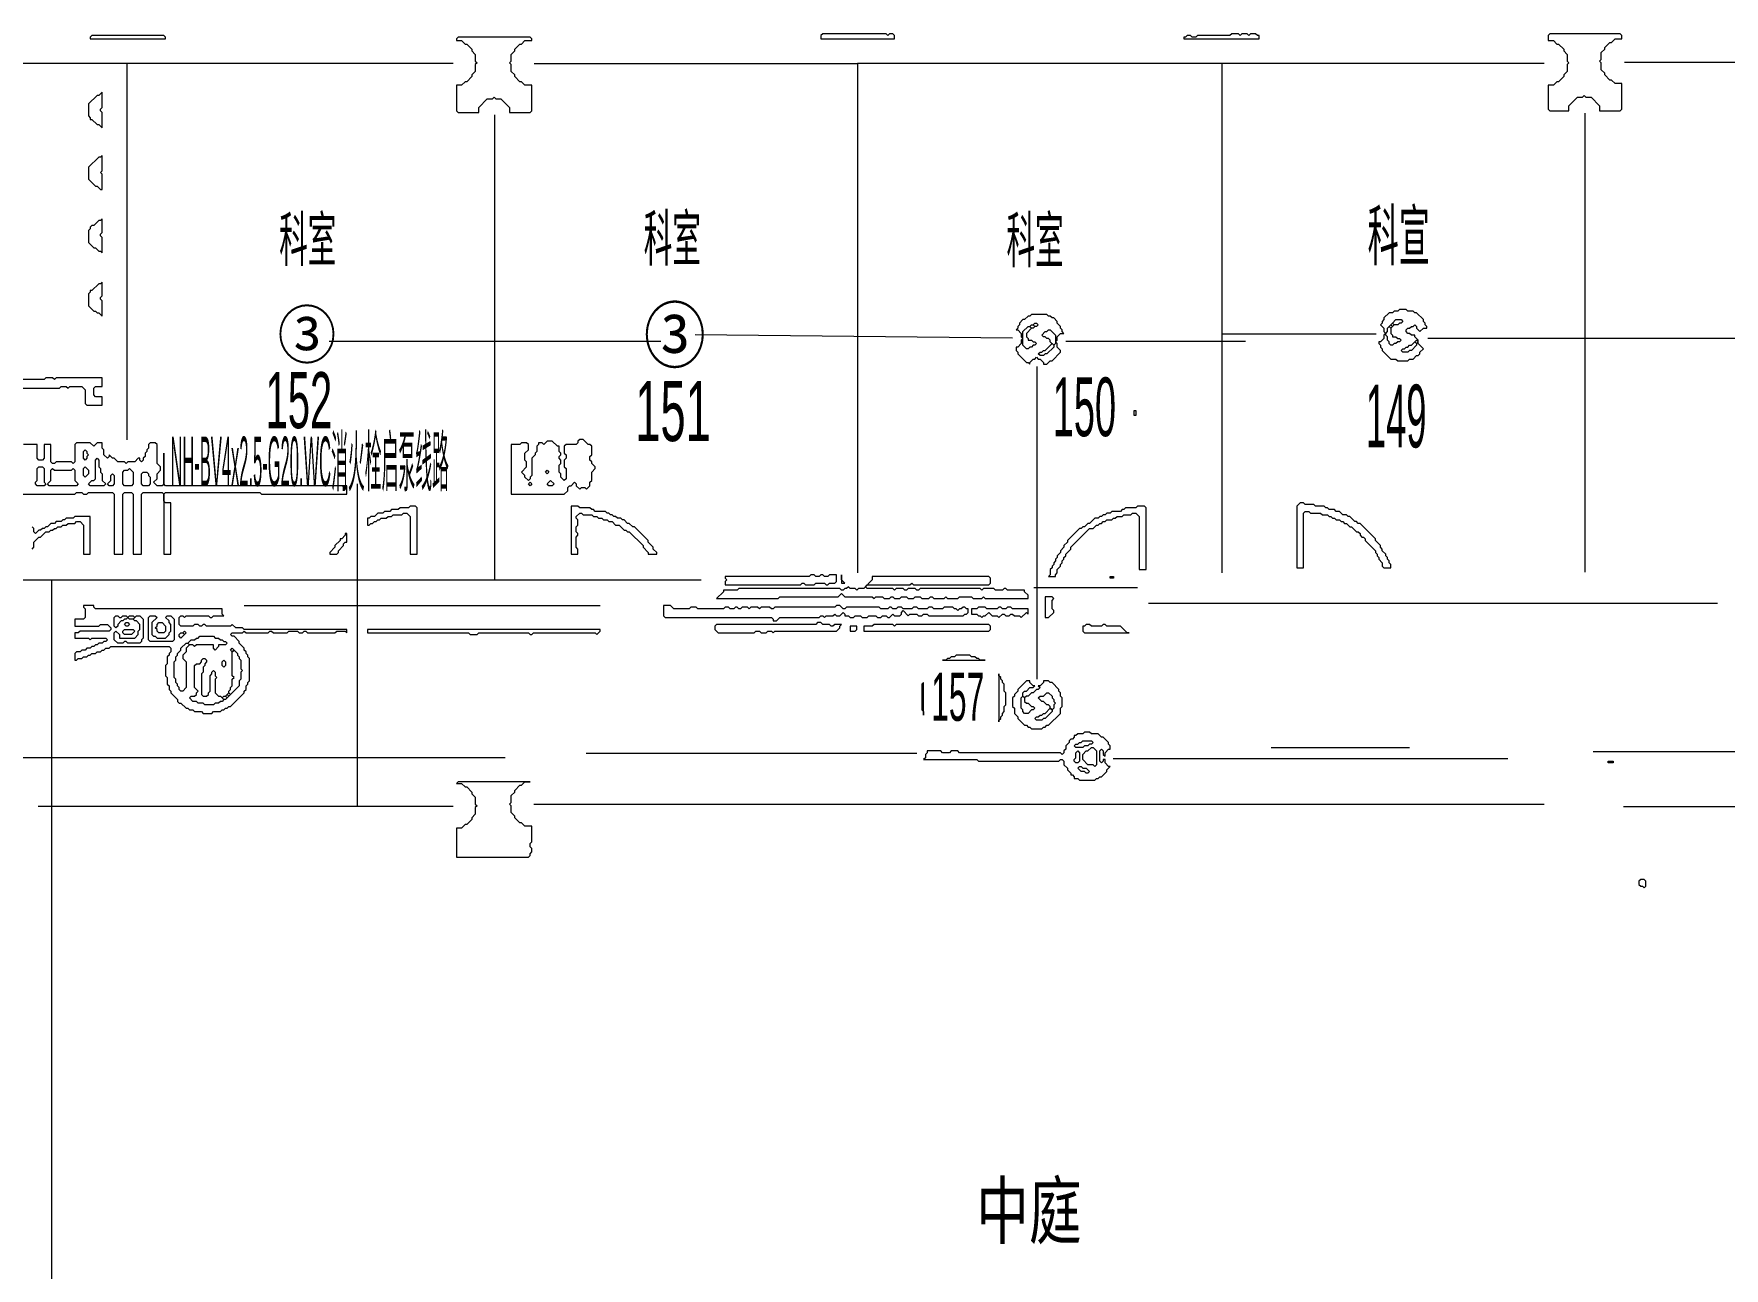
# Model space of a CAD drawing. Header units: millimetres. Extents: x 4 to 412, y 4 to 291.
# Drawn here: x 164.9 to 251.4, y 161.8 to 225 of the extents above; entities that cross this region are included whole.
import ezdxf

# ---------------------------------------------------------------- set-up
doc = ezdxf.new("R2010")
doc.units = ezdxf.units.MM
for name, color, linetype, lineweight in [('OCR_TEXT', 6, 'CONTINUOUS', 0), ('TRACE_CURVE', 6, 'CONTINUOUS', 0), ('TRACE_STRAIGHT', 5, 'CONTINUOUS', 0), ('TRACE_TEXT_SYMBOL', 6, 'CONTINUOUS', 0)]:
    doc.layers.add(name, color=color, linetype=linetype, lineweight=lineweight)
doc.styles.add('wqy-unicode', font='wqy-unicode')

msp = doc.modelspace()

# ---------------------------------------------------------------- linework, layer by layer
at = {"layer": 'TRACE_CURVE', "color": 6}
for points in [[(164.202, 206.851), (166.216, 206.851), (166.304, 206.938), (166.566, 206.938), (166.654, 206.851), (166.742, 206.938), (167.355, 206.938), (167.53, 206.763), (167.53, 206.062), (167.617, 205.975), (168.405, 205.975), (168.405, 206.413), (168.055, 206.413), (167.968, 206.5), (167.968, 206.851), (168.055, 206.938), (168.405, 206.938), (168.405, 207.376), (166.041, 207.376), (165.953, 207.288), (165.866, 207.376), (165.515, 207.376), (165.428, 207.288), (157.984, 207.288)], [(163.414, 201.421), (167.004, 201.421), (167.092, 201.509), (167.355, 201.509), (167.442, 201.421), (167.617, 201.421), (167.705, 201.509), (168.931, 201.509), (169.018, 201.421), (169.018, 198.356), (169.456, 198.356), (169.456, 201.421), (169.544, 201.509), (169.894, 201.509), (169.982, 201.421), (169.982, 198.356), (170.42, 198.356), (170.42, 201.421), (170.507, 201.509), (171.471, 201.509), (171.558, 201.421), (171.558, 198.356), (171.908, 198.356), (171.908, 200.983), (171.646, 200.983), (171.558, 201.071), (171.558, 201.421), (171.646, 201.509), (176.462, 201.509), (176.55, 201.421), (180.929, 201.421), (180.929, 201.859), (171.646, 201.859), (171.558, 201.946), (171.558, 203.523), (171.558, 201.946), (171.471, 201.859), (171.208, 201.859), (171.033, 202.034), (171.208, 202.209), (171.208, 202.472), (171.383, 202.647), (171.383, 202.822), (171.208, 202.997), (171.208, 203.961), (171.12, 204.048), (170.857, 204.048), (170.77, 203.961), (170.77, 203.785), (170.682, 203.698), (170.682, 203.61), (170.595, 203.523), (170.595, 203.348), (170.507, 203.26), (170.507, 203.172), (170.42, 203.085), (170.332, 203.172), (170.332, 203.26), (170.244, 203.26), (170.069, 203.085), (169.719, 203.085), (169.631, 202.997)], [(169.631, 202.997), (169.544, 203.085), (169.194, 203.085), (169.018, 203.26), (168.931, 203.26), (168.756, 203.435), (168.756, 203.348), (168.668, 203.26), (168.493, 203.435), (168.493, 203.698), (168.405, 203.785), (168.405, 204.048), (168.143, 204.048), (167.968, 203.873), (167.792, 204.048), (167.092, 204.048), (167.004, 203.961), (167.004, 203.085), (166.917, 202.997), (166.829, 203.085), (166.041, 203.085), (165.953, 202.997), (165.866, 202.997), (165.778, 203.085), (165.778, 203.961), (165.428, 203.961), (165.428, 203.26), (165.34, 203.172), (165.165, 203.172), (165.078, 203.26), (165.078, 203.961), (164.377, 203.961)], [(164.815, 198.619), (164.902, 198.706), (164.902, 198.969), (165.165, 199.232), (165.253, 199.232), (165.515, 199.494), (165.691, 199.494), (165.778, 199.582), (165.866, 199.582), (165.953, 199.669), (166.041, 199.669), (166.128, 199.757), (166.304, 199.757), (166.391, 199.845), (166.566, 199.845), (166.654, 199.932), (167.004, 199.932), (167.092, 200.02), (167.267, 200.02), (167.442, 199.845), (167.442, 198.356), (167.792, 198.356), (167.792, 200.282), (167.004, 200.282), (166.917, 200.195), (166.566, 200.195), (166.479, 200.107), (166.391, 200.107), (166.304, 200.02), (166.041, 200.02), (165.953, 199.932), (165.778, 199.932), (165.603, 199.757), (165.515, 199.757), (165.428, 199.669), (165.34, 199.669), (165.253, 199.582), (165.165, 199.582), (164.99, 199.407), (164.902, 199.494), (164.902, 199.669), (164.815, 199.757)]]:
    msp.add_lwpolyline(points, dxfattribs=at)
for points in [[(167.442, 203.61), (167.53, 203.698), (167.617, 203.61), (167.617, 203.523), (167.705, 203.435), (167.617, 203.348), (167.617, 203.26), (167.53, 203.172), (167.442, 203.26)], [(165.078, 202.735), (165.165, 202.822), (165.34, 202.822), (165.428, 202.735), (165.428, 202.034), (165.515, 201.946), (165.428, 201.859), (165.078, 201.859), (164.99, 201.946), (164.99, 202.034), (165.078, 202.122)], [(165.778, 202.647), (165.866, 202.735), (165.953, 202.647), (166.829, 202.647), (166.917, 202.735), (167.004, 202.647), (167.004, 202.122), (167.179, 201.946), (167.092, 201.859), (165.691, 201.859), (165.603, 201.946), (165.778, 202.122)], [(167.442, 202.735), (167.53, 202.822), (167.705, 202.647), (167.705, 202.472), (167.53, 202.297), (167.442, 202.384)], [(168.055, 203.172), (168.143, 203.26), (168.23, 203.172), (168.23, 202.822), (168.318, 202.735), (168.318, 202.559), (168.405, 202.472), (168.405, 202.122), (168.581, 201.946), (168.493, 201.859), (167.792, 201.859), (167.705, 201.946), (167.88, 202.122), (167.968, 202.122), (168.055, 202.209)], [(168.843, 202.384), (168.931, 202.472), (169.018, 202.384), (169.018, 201.946), (168.931, 201.859), (168.756, 201.859), (168.668, 201.946), (168.843, 202.122)], [(169.719, 202.647), (169.807, 202.735), (169.982, 202.559), (169.982, 201.946), (169.894, 201.859), (169.544, 201.859), (169.456, 201.946), (169.456, 202.559), (169.544, 202.647)], [(170.42, 202.472), (170.507, 202.559), (170.682, 202.559), (170.77, 202.472), (170.77, 202.384), (170.857, 202.297), (170.857, 201.946), (170.77, 201.859), (170.507, 201.859), (170.42, 201.946)]]:
    msp.add_lwpolyline(points, close=True, dxfattribs=at)
at = {"layer": 'TRACE_STRAIGHT', "color": 5}
for p, q in [((158.072, 223.478), (186.369, 223.478)), ((169.67, 223.478), (169.67, 204.209)), ((190.517, 223.466), (207.049, 223.466)), ((207.049, 223.483), (242.196, 223.483)), ((207.049, 223.466), (207.049, 197.398)), ((225.702, 223.483), (225.702, 197.396)), ((246.3, 223.534), (263.428, 223.534)), ((188.48, 220.841), (188.48, 197.044)), ((244.279, 220.912), (244.279, 197.442)), ((198.742, 209.587), (214.994, 209.418)), ((225.702, 209.628), (233.602, 209.628)), ((236.247, 209.415), (252.214, 209.415)), ((180.02, 209.246), (196.988, 209.246)), ((217.725, 209.254), (226.906, 209.254)), ((216.227, 207.951), (216.227, 191.963)), ((181.454, 201.946), (181.454, 185.461)), ((164.201, 197.044), (199.056, 197.044)), ((165.806, 197.044), (165.806, 143.096)), ((216.073, 196.648), (221.388, 196.648)), ((175.674, 195.729), (193.89, 195.729)), ((221.946, 195.84), (251.064, 195.84)), ((155.444, 187.947), (189.022, 187.947)), ((193.178, 188.166), (210.091, 188.166)), ((220.147, 187.906), (240.337, 187.906)), ((228.219, 188.46), (235.312, 188.46)), ((244.707, 188.254), (271.647, 188.254)), ((165.117, 185.461), (186.358, 185.461)), ((190.499, 185.559), (242.196, 185.559)), ((246.249, 185.448), (267.158, 185.448))]:
    msp.add_line(p, q, dxfattribs=at)
at = {"layer": 'TRACE_TEXT_SYMBOL', "color": 6}
for points in [[(205.274, 224.978), (205.187, 224.891), (205.187, 224.716), (208.952, 224.716), (208.952, 224.891), (208.865, 224.978), (208.69, 224.978), (208.602, 224.891), (208.514, 224.978)], [(226.204, 224.978), (226.117, 224.891), (224.453, 224.891), (224.365, 224.803), (224.19, 224.803), (224.103, 224.891), (223.928, 224.891), (223.84, 224.803), (223.752, 224.803), (223.752, 224.716), (227.606, 224.716), (227.606, 224.891), (227.518, 224.891), (227.431, 224.978), (227.168, 224.978), (227.08, 224.891), (226.993, 224.978), (226.73, 224.978), (226.642, 224.891), (226.555, 224.978)], [(242.493, 224.978), (242.406, 224.891), (242.406, 224.628), (242.668, 224.628), (242.844, 224.453), (242.931, 224.453), (243.194, 224.19), (243.194, 224.103), (243.369, 223.928), (243.369, 223.577), (243.457, 223.49), (243.369, 223.402), (243.369, 223.052), (243.194, 222.877), (243.194, 222.789), (242.931, 222.526), (242.844, 222.526), (242.668, 222.351), (242.406, 222.351), (242.406, 221.125), (242.493, 221.038), (243.457, 221.038), (243.457, 221.3), (243.894, 221.738), (244.157, 221.738), (244.245, 221.826), (244.332, 221.738), (244.595, 221.738), (245.033, 221.3), (245.033, 221.038), (246.084, 221.038), (246.171, 221.125), (246.171, 222.439), (245.821, 222.439), (245.646, 222.614), (245.558, 222.614), (245.296, 222.877), (245.296, 222.964), (245.121, 223.139), (245.121, 223.49), (245.033, 223.577), (245.121, 223.665), (245.121, 224.015), (245.296, 224.19), (245.296, 224.278), (245.558, 224.541), (245.646, 224.541), (245.821, 224.716), (246.171, 224.716), (246.171, 224.891), (246.084, 224.978)], [(167.88, 224.891), (167.792, 224.803), (167.792, 224.716), (171.646, 224.716), (171.646, 224.803), (171.558, 224.891)], [(186.621, 224.803), (186.533, 224.716), (186.533, 224.628), (186.796, 224.628), (186.971, 224.453), (187.059, 224.453), (187.321, 224.19), (187.321, 224.103), (187.497, 223.928), (187.497, 223.577), (187.584, 223.49), (187.497, 223.402), (187.497, 223.052), (187.321, 222.877), (187.321, 222.789), (187.059, 222.526), (186.971, 222.526), (186.796, 222.351), (186.533, 222.351), (186.533, 221.038), (186.621, 220.95), (187.672, 220.95), (187.672, 221.213), (188.11, 221.651), (188.372, 221.651), (188.46, 221.738), (188.548, 221.651), (188.81, 221.651), (189.248, 221.213), (189.248, 220.95), (190.299, 220.95), (190.387, 221.038), (190.387, 222.351), (190.036, 222.351), (189.861, 222.526), (189.774, 222.526), (189.511, 222.789), (189.511, 222.877), (189.336, 223.052), (189.336, 223.402), (189.248, 223.49), (189.336, 223.577), (189.336, 223.928), (189.511, 224.103), (189.511, 224.19), (189.774, 224.453), (189.861, 224.453), (190.036, 224.628), (190.387, 224.628), (190.387, 224.716), (190.299, 224.803)], [(168.405, 222.001), (168.23, 221.826), (168.143, 221.826), (167.705, 221.388), (167.705, 220.775), (167.792, 220.687), (167.792, 220.6), (167.88, 220.6), (168.143, 220.337), (168.23, 220.337), (168.405, 220.162), (168.405, 220.95), (168.318, 221.038), (168.318, 221.125), (168.405, 221.213)], [(168.405, 218.761), (168.318, 218.673), (168.23, 218.673), (167.705, 218.148), (167.705, 217.535), (168.055, 217.184), (168.143, 217.184), (168.318, 217.009), (168.405, 217.009), (168.405, 217.797), (168.318, 217.885), (168.405, 217.972)], [(168.405, 215.52), (168.318, 215.433), (168.23, 215.433), (167.968, 215.17), (167.88, 215.17), (167.792, 215.083), (167.792, 214.995), (167.705, 214.907), (167.705, 214.294), (167.968, 214.032), (168.055, 214.032), (168.23, 213.856), (168.318, 213.856), (168.405, 213.769), (168.405, 214.557), (168.318, 214.645), (168.318, 214.732), (168.405, 214.82)], [(168.405, 212.28), (168.318, 212.193), (168.23, 212.193), (167.88, 211.842), (167.792, 211.842), (167.792, 211.755), (167.705, 211.667), (167.705, 211.054), (167.968, 210.791), (168.055, 210.791), (168.143, 210.704), (168.23, 210.704), (168.405, 210.529), (168.405, 211.317), (168.318, 211.404), (168.318, 211.492), (168.405, 211.58)], [(215.958, 210.616), (215.871, 210.529), (215.783, 210.529), (215.608, 210.354), (215.52, 210.354), (215.345, 210.178), (215.345, 210.091), (215.258, 210.003), (215.258, 209.916), (215.17, 209.828), (215.258, 209.828), (215.433, 209.653), (215.433, 209.478), (215.52, 209.39), (215.433, 209.303), (215.433, 209.127), (215.258, 208.952), (215.17, 208.952), (215.17, 208.777), (215.258, 208.69), (215.258, 208.602), (215.696, 208.164), (215.783, 208.164), (215.871, 208.077), (215.871, 208.164), (216.046, 208.339), (216.133, 208.339), (216.221, 208.427), (216.309, 208.339), (216.396, 208.339), (216.571, 208.164), (216.571, 208.077), (216.746, 208.077), (216.922, 208.252), (217.009, 208.252), (217.447, 208.69), (217.447, 208.777), (217.272, 208.952), (217.272, 209.127), (217.184, 209.215), (217.272, 209.303), (217.272, 209.478), (217.447, 209.653), (217.622, 209.653), (217.535, 209.74), (217.535, 209.828), (217.447, 209.916), (217.447, 210.003), (217.272, 210.178), (217.272, 210.266), (217.097, 210.441), (217.009, 210.441), (216.922, 210.529), (216.834, 210.529), (216.746, 210.616)], [(234.787, 210.879), (234.699, 210.791), (234.524, 210.791), (234.436, 210.704), (234.261, 210.704), (233.999, 210.441), (233.999, 210.354), (233.911, 210.266), (233.911, 210.178), (233.823, 210.091), (233.999, 209.916), (233.999, 209.74), (234.086, 209.653), (233.999, 209.565), (233.999, 209.39), (233.823, 209.215), (233.736, 209.215), (233.736, 209.127), (233.823, 209.04), (233.823, 208.952), (233.911, 208.865), (233.911, 208.777), (234.349, 208.339), (234.612, 208.339), (234.699, 208.252), (235.225, 208.252), (235.312, 208.339), (235.487, 208.339), (235.662, 208.514), (235.75, 208.514), (235.838, 208.602), (235.838, 208.69), (236.013, 208.865), (235.75, 209.127), (235.75, 209.303), (235.575, 209.478), (235.575, 209.565), (235.4, 209.565), (235.312, 209.653), (235.225, 209.653), (235.137, 209.74), (235.137, 209.828), (235.225, 209.916), (235.312, 209.916), (235.4, 210.003), (235.487, 210.003), (235.575, 210.091), (235.662, 210.003), (235.662, 209.916), (235.838, 209.74), (236.013, 209.916), (236.188, 209.916), (236.188, 210.003), (236.1, 210.091), (236.1, 210.178), (236.013, 210.266), (236.013, 210.354), (235.662, 210.704), (235.575, 210.704), (235.487, 210.791), (235.225, 210.791), (235.137, 210.879)], [(234.612, 210.354), (234.874, 210.354), (234.962, 210.266), (234.874, 210.178), (234.787, 210.178), (234.699, 210.091), (234.524, 210.091), (234.436, 210.178)], [(215.783, 210.003), (215.871, 210.003), (215.958, 209.916), (215.696, 209.653), (215.696, 209.478), (215.783, 209.39), (215.783, 209.303), (215.958, 209.303), (216.046, 209.215), (216.133, 209.215), (216.221, 209.127), (216.133, 209.04), (216.046, 209.04), (215.958, 208.952), (215.871, 208.952), (215.783, 208.865), (215.696, 208.865), (215.52, 209.04), (215.52, 209.74)], [(215.871, 210.003), (215.958, 210.091), (216.046, 210.091), (216.133, 210.003), (216.046, 209.916), (215.958, 209.916)], [(216.046, 210.091), (216.133, 210.178), (216.221, 210.178), (216.309, 210.091), (216.221, 210.003), (216.133, 210.003)], [(216.746, 209.74), (216.834, 209.828), (216.922, 209.828), (217.184, 209.565), (217.184, 209.127), (217.097, 209.04), (216.922, 209.215), (216.922, 209.303), (216.834, 209.39), (216.746, 209.39), (216.659, 209.478), (216.571, 209.478), (216.484, 209.565), (216.659, 209.74)], [(234.174, 209.916), (234.261, 210.003), (234.349, 209.916), (234.349, 209.653), (234.436, 209.565), (234.436, 209.478), (234.612, 209.478), (234.699, 209.39), (234.787, 209.39), (234.874, 209.303), (234.787, 209.215), (234.699, 209.215), (234.612, 209.127), (234.524, 209.127), (234.436, 209.04), (234.349, 209.04), (234.261, 209.127), (234.261, 209.215), (234.174, 209.303), (234.174, 209.478), (234.086, 209.565), (234.086, 209.653), (234.174, 209.74)], [(234.261, 210.003), (234.349, 210.091), (234.436, 210.003), (234.349, 209.916)], [(234.349, 210.091), (234.436, 210.178), (234.524, 210.091), (234.436, 210.003)], [(217.009, 209.127), (217.097, 209.04), (217.097, 208.952), (216.746, 208.602), (216.659, 208.602), (216.571, 208.514), (216.396, 208.514), (216.309, 208.602), (216.396, 208.69), (216.484, 208.69), (216.571, 208.777), (216.659, 208.777)], [(235.575, 209.215), (235.662, 209.127), (235.662, 209.04), (235.4, 208.777), (235.312, 208.777), (235.225, 208.69), (234.962, 208.69), (234.874, 208.777), (234.962, 208.865), (235.049, 208.865), (235.137, 208.952), (235.225, 208.952), (235.312, 209.04), (235.4, 209.04)], [(235.575, 209.215), (235.662, 209.303), (235.75, 209.215), (235.662, 209.127)], [(221.213, 205.712), (221.3, 205.712), (221.3, 205.449), (221.213, 205.449)], [(191.087, 202.559), (191.175, 202.647), (191.262, 202.559), (191.175, 202.472)], [(190.211, 201.946), (190.299, 202.034), (190.387, 201.946), (190.299, 201.859)], [(191.35, 202.122), (191.525, 201.946), (191.437, 201.859), (191.262, 201.859), (191.175, 201.946)], [(184.169, 200.808), (184.081, 200.72), (183.643, 200.72), (183.556, 200.633), (183.205, 200.633), (183.118, 200.545), (182.855, 200.545), (182.768, 200.458), (182.505, 200.458), (182.33, 200.282), (182.155, 200.282), (182.067, 200.195), (181.979, 200.195), (181.979, 199.845), (182.067, 199.845), (182.155, 199.932), (182.242, 199.932), (182.33, 200.02), (182.417, 200.02), (182.505, 200.107), (182.592, 200.107), (182.68, 200.195), (182.943, 200.195), (183.03, 200.282), (183.205, 200.282), (183.293, 200.37), (183.731, 200.37), (183.818, 200.458), (183.994, 200.458), (184.169, 200.282), (184.169, 198.356), (184.519, 198.356), (184.519, 200.72), (184.432, 200.808)], [(192.401, 200.808), (192.401, 198.356), (192.751, 198.356), (192.751, 198.619), (192.664, 198.706), (192.664, 199.232), (192.751, 199.319), (192.751, 199.407), (192.664, 199.494), (192.664, 199.757), (192.751, 199.845), (192.751, 200.107), (192.664, 200.195), (192.664, 200.282), (192.839, 200.458), (192.926, 200.458), (193.014, 200.37), (193.452, 200.37), (193.539, 200.282), (193.714, 200.282), (193.802, 200.195), (193.977, 200.195), (194.065, 200.107), (194.24, 200.107), (194.327, 200.02), (194.503, 200.02), (194.678, 199.845), (194.853, 199.845), (195.116, 199.582), (195.203, 199.582), (195.291, 199.494), (195.378, 199.494), (196.079, 198.794), (196.079, 198.706), (196.342, 198.443), (196.342, 198.356), (196.779, 198.356), (196.779, 198.443), (196.604, 198.619), (196.604, 198.706), (196.342, 198.969), (196.342, 199.056), (195.641, 199.757), (195.553, 199.757), (195.378, 199.932), (195.291, 199.932), (195.116, 200.107), (195.028, 200.107), (194.94, 200.195), (194.765, 200.195), (194.678, 200.282), (194.59, 200.282), (194.503, 200.37), (194.415, 200.37), (194.327, 200.458), (194.24, 200.458), (194.152, 200.545), (193.627, 200.545), (193.539, 200.633), (193.452, 200.633), (193.364, 200.72), (192.839, 200.72), (192.751, 200.808)], [(180.841, 199.407), (180.841, 199.319), (180.666, 199.144), (180.578, 199.144), (180.578, 199.056), (180.316, 198.794), (180.316, 198.706), (180.053, 198.443), (180.053, 198.356), (180.403, 198.356), (180.491, 198.443), (180.491, 198.531), (180.753, 198.794), (180.753, 198.881), (180.841, 198.969), (180.929, 198.969), (180.929, 199.407)], [(204.661, 197.305), (204.574, 197.217), (200.282, 197.217), (200.282, 197.13), (200.37, 197.042), (200.282, 196.955), (200.282, 196.779), (204.136, 196.779), (204.223, 196.867), (204.311, 196.867), (204.398, 196.779), (204.836, 196.779), (204.924, 196.867), (205.362, 196.867), (205.449, 196.779), (205.537, 196.779), (205.624, 196.867), (205.887, 196.867), (205.975, 196.955), (205.975, 197.305), (205.624, 197.305), (205.537, 197.217), (205.362, 197.217), (205.274, 197.305), (205.187, 197.305), (205.099, 197.217), (204.924, 197.217), (204.836, 197.305)], [(206.238, 197.305), (206.238, 196.867), (206.413, 196.867), (206.238, 197.042)], [(219.987, 197.217), (220.162, 197.217), (220.162, 197.13), (219.987, 197.13)], [(213.243, 195.641), (213.156, 195.553), (212.893, 195.553), (212.893, 195.291), (213.156, 195.291), (213.243, 195.203), (213.331, 195.203), (213.419, 195.116), (213.506, 195.203), (213.594, 195.203), (213.769, 195.378), (213.944, 195.203), (214.207, 195.203), (214.294, 195.116), (214.47, 195.291), (214.557, 195.291), (214.645, 195.203), (214.82, 195.203), (214.907, 195.291), (214.995, 195.291), (215.083, 195.203), (215.345, 195.203), (215.433, 195.116), (215.696, 195.378), (215.783, 195.291), (215.783, 195.553), (214.995, 195.553), (214.907, 195.641), (214.732, 195.641), (214.645, 195.553), (214.47, 195.553), (214.382, 195.641), (214.294, 195.641), (214.207, 195.553), (213.681, 195.553), (213.594, 195.641)], [(216.659, 196.166), (216.659, 195.116), (216.834, 195.116), (217.097, 195.378), (217.097, 195.466), (217.009, 195.553), (217.009, 195.991), (217.097, 196.079), (217.009, 196.166)], [(170.157, 195.203), (170.332, 195.203), (170.507, 195.028), (170.507, 194.065), (170.42, 193.977), (170.42, 193.89), (170.332, 193.802), (169.719, 193.802), (169.631, 193.89), (169.544, 193.89), (169.456, 193.802), (169.194, 193.802), (169.018, 193.977), (169.018, 194.327), (169.106, 194.415), (169.281, 194.24), (169.281, 194.065), (170.069, 194.065), (170.244, 194.24), (170.244, 194.415), (170.332, 194.503), (170.332, 194.765), (170.157, 194.94), (170.069, 194.94), (169.982, 195.028)], [(169.018, 195.116), (169.106, 195.203), (169.194, 195.203), (169.281, 195.116), (169.369, 195.116), (169.456, 195.203), (169.631, 195.203), (169.719, 195.116), (169.631, 195.028), (169.544, 195.028), (169.456, 194.94), (169.369, 194.94), (169.194, 194.765), (169.194, 194.678), (169.106, 194.59), (169.018, 194.678)], [(169.544, 194.765), (169.631, 194.853), (169.719, 194.853), (169.807, 194.765), (169.719, 194.678), (169.631, 194.678)], [(169.719, 195.116), (169.807, 195.203), (169.982, 195.203), (170.069, 195.116), (169.982, 195.028), (169.807, 195.028)], [(170.77, 195.116), (170.857, 195.203), (171.12, 195.203), (171.208, 195.116), (170.945, 194.853), (170.945, 194.24), (171.033, 194.152), (171.12, 194.152), (171.208, 194.065), (171.646, 194.065), (171.821, 194.24), (171.821, 194.327), (171.908, 194.415), (171.908, 194.765), (171.821, 194.853), (171.821, 194.94), (171.646, 195.116), (171.733, 195.203), (171.908, 195.203), (172.084, 195.028), (172.084, 193.977), (171.996, 193.89), (170.857, 193.89), (170.77, 193.977)], [(171.208, 194.765), (171.295, 194.853), (171.471, 194.853), (171.646, 194.678), (171.646, 194.415), (171.558, 194.327), (171.295, 194.327), (171.208, 194.415), (171.208, 194.503), (171.12, 194.59), (171.208, 194.678)], [(205.011, 194.853), (204.924, 194.765), (199.845, 194.765), (199.757, 194.678), (199.757, 194.503), (199.932, 194.327), (201.771, 194.327), (201.859, 194.415), (202.034, 194.415), (202.122, 194.327), (202.384, 194.327), (202.472, 194.415), (202.647, 194.415), (202.735, 194.327), (202.822, 194.415), (205.975, 194.415), (206.15, 194.59), (206.15, 194.678), (206.238, 194.765), (205.887, 194.765), (205.8, 194.678), (205.712, 194.678), (205.624, 194.765), (205.274, 194.765), (205.187, 194.853)], [(206.675, 194.678), (206.675, 194.415), (206.938, 194.415), (207.026, 194.503), (207.026, 194.678)], [(207.901, 194.765), (207.814, 194.678), (207.376, 194.678), (207.376, 194.415), (213.769, 194.415), (213.856, 194.503), (213.856, 194.678), (213.769, 194.765), (209.04, 194.765), (208.952, 194.678), (208.865, 194.765)], [(218.761, 194.765), (218.673, 194.678), (218.585, 194.678), (218.585, 194.415), (218.673, 194.327), (220.95, 194.327), (220.862, 194.327), (220.512, 194.678), (219.812, 194.678), (219.724, 194.765), (219.636, 194.765), (219.549, 194.678), (219.023, 194.678), (218.936, 194.765)], [(169.456, 194.415), (169.544, 194.503), (169.982, 194.503), (170.069, 194.415), (169.894, 194.24), (169.544, 194.24), (169.456, 194.327)], [(172.697, 193.802), (172.784, 193.802), (172.872, 193.714), (172.697, 193.539), (172.697, 193.364), (172.521, 193.189), (172.521, 193.014), (172.697, 192.839), (172.697, 191.525), (172.521, 191.35), (172.434, 191.35), (172.346, 191.437), (172.346, 191.525), (172.259, 191.613), (172.259, 191.7), (172.171, 191.788), (172.171, 191.963), (172.084, 192.05), (172.084, 192.839), (172.171, 192.926), (172.171, 193.101), (172.259, 193.189), (172.259, 193.277), (172.434, 193.452), (172.434, 193.539)], [(172.346, 194.24), (172.434, 194.327), (172.521, 194.327), (172.609, 194.24), (172.434, 194.065), (172.346, 194.152)], [(172.521, 194.327), (172.609, 194.415), (172.697, 194.327), (172.609, 194.24)], [(173.31, 194.065), (173.397, 194.152), (174.098, 194.152), (174.185, 194.065), (174.36, 194.065), (174.448, 193.977), (174.536, 193.977), (174.623, 193.89), (174.711, 193.89), (174.798, 193.802), (174.711, 193.714), (174.36, 193.714), (174.36, 193.627), (174.185, 193.452), (174.098, 193.539), (174.098, 193.714), (173.222, 193.714), (173.134, 193.627), (173.047, 193.714), (172.872, 193.714), (172.784, 193.802), (172.959, 193.977), (173.134, 193.977), (173.222, 194.065)], [(181.979, 194.503), (181.979, 194.327), (187.146, 194.327), (187.234, 194.24), (187.584, 194.24), (187.672, 194.327), (190.211, 194.327), (190.299, 194.24), (190.387, 194.24), (190.474, 194.327), (193.627, 194.327), (193.714, 194.24), (193.89, 194.415), (193.89, 194.503)], [(173.485, 192.926), (173.572, 193.014), (173.66, 193.014), (173.747, 192.926), (173.747, 192.839), (173.66, 192.751), (173.66, 192.664), (173.572, 192.576), (173.572, 192.313), (173.485, 192.226), (173.485, 191.175), (173.572, 191.087), (173.747, 191.087), (173.835, 191.175), (173.835, 191.262), (173.923, 191.35), (173.923, 192.138), (174.01, 192.226), (174.01, 192.313), (174.098, 192.401), (174.185, 192.313), (174.185, 192.138), (174.273, 192.05), (174.185, 191.963), (174.185, 191.262), (174.36, 191.087), (174.448, 191.087), (174.623, 190.912), (174.536, 190.824), (174.448, 190.824), (174.36, 190.737), (174.185, 190.737), (174.098, 190.649), (173.66, 190.649), (173.572, 190.737), (173.31, 190.737), (173.222, 190.824), (173.047, 190.824), (172.872, 191), (172.959, 191.087), (173.134, 191.087), (173.222, 191.175), (173.222, 191.262), (173.31, 191.35), (173.134, 191.525), (173.134, 192.664), (173.222, 192.751), (173.397, 192.751), (173.485, 192.839)], [(174.536, 192.839), (174.623, 192.926), (174.711, 192.839), (174.711, 192.664), (174.623, 192.576), (174.536, 192.664)], [(175.061, 193.364), (175.149, 193.452), (175.324, 193.277), (175.324, 193.189), (175.411, 193.101), (175.411, 193.014), (175.499, 192.926), (175.499, 192.488), (175.587, 192.401), (175.499, 192.313), (175.499, 191.963), (175.411, 191.875), (175.411, 191.613), (174.973, 191.175), (174.886, 191.262), (174.886, 191.35), (174.973, 191.437), (174.973, 191.525), (175.061, 191.613), (175.061, 191.963), (175.149, 192.05), (175.061, 192.138)], [(174.973, 193.452), (175.061, 193.539), (175.149, 193.452), (175.061, 193.364)], [(212.105, 193.189), (212.017, 193.101), (211.842, 193.101), (211.755, 193.014), (211.667, 193.014), (211.58, 192.926), (211.404, 192.926), (213.594, 192.926), (213.331, 192.926), (213.243, 193.014), (213.156, 193.014), (213.068, 193.101), (212.893, 193.101), (212.806, 193.189)], [(214.294, 192.226), (214.294, 189.774), (214.294, 189.861), (214.382, 189.949), (214.382, 190.036), (214.47, 190.124), (214.47, 190.211), (214.557, 190.299), (214.557, 190.562), (214.645, 190.649), (214.645, 191.262), (214.557, 191.35), (214.557, 191.7), (214.47, 191.788), (214.47, 191.875), (214.382, 191.963), (214.382, 192.05), (214.294, 192.138)], [(174.798, 191.175), (174.886, 191.262), (174.973, 191.175), (174.886, 191.087)], [(210.441, 191.788), (210.354, 191.7), (210.354, 190.387), (210.441, 190.299), (210.441, 190.124)], [(215.696, 191.875), (215.258, 191.437), (215.258, 191.35), (215.083, 191.175), (215.083, 191.087), (214.995, 191), (214.995, 190.562), (215.083, 190.474), (215.083, 190.211), (215.258, 190.036), (215.258, 189.949), (215.608, 189.598), (215.696, 189.598), (215.783, 189.511), (215.871, 189.511), (215.958, 189.423), (216.484, 189.423), (216.571, 189.511), (216.659, 189.511), (216.746, 189.598), (216.834, 189.598), (217.447, 190.211), (217.447, 190.474), (217.535, 190.562), (217.535, 191), (217.447, 191.087), (217.447, 191.262), (217.359, 191.35), (217.359, 191.437), (217.009, 191.788), (216.922, 191.788), (216.834, 191.875), (216.571, 191.875), (216.571, 191.788), (216.396, 191.613), (216.309, 191.613), (216.396, 191.525), (216.309, 191.437), (216.221, 191.437), (216.046, 191.262), (215.958, 191.262), (215.783, 191.087), (215.696, 191.087), (215.608, 191), (215.52, 191.087), (215.52, 191.262), (215.608, 191.35), (215.696, 191.35), (215.871, 191.525), (216.046, 191.525), (216.133, 191.613), (216.046, 191.613), (215.871, 191.788), (215.871, 191.875)], [(216.746, 191.262), (216.834, 191.262), (217.009, 191.087), (217.009, 191), (217.097, 190.912), (217.097, 190.824), (217.184, 190.737), (217.097, 190.649), (217.097, 190.474), (217.009, 190.387), (216.922, 190.474), (216.922, 190.562), (216.834, 190.649), (216.746, 190.649), (216.571, 190.824), (216.484, 190.824), (216.309, 191), (216.396, 191.087), (216.571, 191.087)], [(174.536, 191), (174.623, 191.087), (174.711, 191.087), (174.798, 191), (174.711, 190.912), (174.623, 190.912)], [(174.711, 191.087), (174.798, 191.175), (174.886, 191.087), (174.798, 191)], [(215.433, 191), (215.52, 191.087), (215.608, 191), (215.608, 190.824), (215.696, 190.737), (215.783, 190.737), (215.958, 190.562), (216.046, 190.562), (216.133, 190.474), (216.046, 190.387), (215.958, 190.387), (215.783, 190.211), (215.608, 190.211), (215.52, 190.299), (215.52, 190.387), (215.433, 190.474)], [(216.922, 190.474), (217.009, 190.387), (217.009, 190.299), (216.659, 189.949), (216.571, 189.949), (216.484, 189.861), (216.221, 189.861), (216.133, 189.949), (216.221, 190.036), (216.309, 190.036), (216.396, 190.124), (216.484, 190.124), (216.571, 190.211), (216.659, 190.211)], [(218.498, 188.723), (218.585, 188.81), (219.023, 188.81), (219.111, 188.723), (219.023, 188.635), (218.936, 188.635), (218.848, 188.548), (218.673, 188.548), (218.585, 188.46), (218.235, 188.46), (218.148, 188.548), (218.235, 188.635), (218.323, 188.635), (218.41, 188.723)], [(218.235, 188.197), (218.323, 188.285), (218.41, 188.197), (218.41, 187.759), (218.323, 187.672), (218.235, 187.672), (218.148, 187.759), (218.148, 187.847), (218.235, 187.934)], [(219.023, 188.46), (219.111, 188.46), (219.286, 188.285), (219.286, 187.584), (219.199, 187.497), (219.111, 187.584), (218.848, 187.584), (218.585, 187.847), (218.585, 188.11), (218.761, 188.285), (218.848, 188.285)], [(245.471, 187.759), (245.734, 187.759), (245.734, 187.672), (245.471, 187.672)], [(218.323, 187.409), (218.41, 187.497), (218.498, 187.497), (218.585, 187.409), (218.761, 187.409), (218.936, 187.234), (218.848, 187.146), (218.761, 187.146), (218.673, 187.234), (218.498, 187.234)], [(186.621, 186.708), (186.533, 186.621), (186.796, 186.621), (186.971, 186.446), (187.059, 186.446), (187.321, 186.183), (187.321, 186.095), (187.497, 185.92), (187.497, 185.57), (187.584, 185.482), (187.497, 185.395), (187.497, 185.045), (187.321, 184.869), (187.321, 184.782), (187.059, 184.519), (186.971, 184.519), (186.796, 184.344), (186.533, 184.344), (186.533, 182.855), (190.211, 182.855), (190.299, 182.943), (190.299, 183.03), (190.387, 183.118), (190.387, 183.293), (190.299, 183.381), (190.299, 183.556), (190.387, 183.643), (190.387, 184.432), (190.036, 184.432), (189.861, 184.607), (189.774, 184.607), (189.511, 184.869), (189.511, 184.957), (189.336, 185.132), (189.336, 185.482), (189.248, 185.57), (189.336, 185.658), (189.336, 186.008), (189.511, 186.183), (189.511, 186.271), (189.774, 186.533), (189.861, 186.533), (190.036, 186.708), (190.299, 186.708)], [(247.135, 181.717), (247.047, 181.629), (247.047, 181.454), (247.135, 181.366), (247.222, 181.366), (247.31, 181.279), (247.397, 181.366), (247.397, 181.629), (247.31, 181.717)]]:
    msp.add_lwpolyline(points, close=True, dxfattribs=at)
for points in [[(192.839, 204.223), (192.751, 204.136), (192.751, 204.048), (192.664, 203.961), (192.138, 203.961), (192.05, 203.873), (192.05, 203.523), (192.138, 203.435), (192.138, 203.26), (192.05, 203.172), (192.05, 202.822), (192.138, 202.735), (192.138, 202.209), (192.05, 202.122), (191.875, 202.297), (191.875, 202.472), (191.788, 202.559), (191.788, 202.91), (191.875, 202.997), (191.875, 203.172), (191.788, 203.26), (191.788, 203.348), (191.875, 203.435), (191.875, 203.523), (191.788, 203.61), (191.788, 203.873), (191.7, 203.873), (191.437, 204.136), (191.175, 204.136), (191, 203.961), (190.912, 204.048), (190.737, 204.048), (190.737, 203.961), (190.649, 203.873), (190.649, 203.61), (190.562, 203.523), (190.562, 203.435), (190.387, 203.26), (190.387, 202.384), (190.299, 202.297), (190.299, 202.209), (190.211, 202.122), (190.036, 202.297), (190.036, 202.384), (189.861, 202.559), (190.124, 202.822), (190.124, 203.085), (190.036, 203.172), (190.036, 203.523), (190.211, 203.698), (190.211, 203.961), (190.124, 204.048), (189.861, 204.048), (189.774, 203.961), (189.336, 203.961), (189.336, 201.421), (192.05, 201.421), (192.226, 201.596), (192.226, 201.771), (192.313, 201.859), (192.401, 201.859), (192.576, 202.034), (192.664, 201.946), (192.664, 201.859)], [(192.664, 201.859), (192.839, 201.684), (192.926, 201.771), (193.101, 201.771), (193.189, 201.684), (193.364, 201.859), (193.364, 202.034), (193.452, 202.122), (193.452, 202.559), (193.627, 202.735), (193.627, 202.822), (193.452, 202.997), (193.452, 203.085), (193.364, 203.172), (193.364, 203.348), (193.452, 203.435), (193.452, 203.873), (193.364, 203.961), (193.277, 203.961), (193.014, 204.223), (192.839, 204.223)], [(221.388, 200.808), (221.3, 200.72), (220.775, 200.72), (220.687, 200.633), (220.6, 200.633), (220.512, 200.545), (220.074, 200.545), (219.987, 200.458), (219.812, 200.458), (219.724, 200.37), (219.636, 200.37), (219.549, 200.282), (219.461, 200.282), (219.374, 200.195), (219.199, 200.195), (218.936, 199.932), (218.848, 199.932), (218.673, 199.757), (218.585, 199.757), (218.498, 199.669), (218.41, 199.669), (217.797, 199.056), (217.797, 198.969), (217.622, 198.794), (217.622, 198.706), (217.447, 198.531), (217.447, 198.443), (217.272, 198.268), (217.272, 198.181), (217.184, 198.093), (217.184, 198.006), (217.097, 197.918), (217.097, 197.83), (217.009, 197.743), (217.009, 197.655), (216.922, 197.568), (216.922, 197.305), (216.834, 197.217), (217.184, 197.217), (217.184, 197.305), (217.272, 197.393), (217.272, 197.568), (217.447, 197.743), (217.447, 197.83), (217.535, 197.918), (217.535, 198.006), (217.622, 198.093), (217.622, 198.181), (217.71, 198.268), (217.71, 198.356), (217.972, 198.619), (217.972, 198.706), (218.936, 199.669), (219.111, 199.669), (219.286, 199.845), (219.374, 199.845), (219.461, 199.932), (219.549, 199.932), (219.636, 200.02), (219.724, 200.02), (219.812, 200.107), (220.074, 200.107), (220.162, 200.195), (220.249, 200.195)], [(220.249, 200.195), (220.337, 200.282), (220.6, 200.282), (220.687, 200.37), (221.038, 200.37), (221.125, 200.458), (221.3, 200.458), (221.475, 200.282), (221.475, 197.568), (221.826, 197.568), (221.826, 200.72), (221.738, 200.808), (221.388, 200.808)], [(229.707, 200.983), (229.532, 200.808), (229.532, 197.655), (229.883, 197.655), (229.883, 200.458), (229.97, 200.545), (230.145, 200.545), (230.233, 200.458), (230.758, 200.458), (230.846, 200.37), (231.109, 200.37), (231.196, 200.282), (231.284, 200.282), (231.371, 200.195), (231.459, 200.195), (231.546, 200.107), (231.722, 200.107), (231.809, 200.02), (231.897, 200.02), (231.984, 199.932), (232.072, 199.932), (232.247, 199.757), (232.335, 199.757), (232.597, 199.494), (232.685, 199.494), (232.773, 199.407), (232.773, 199.319), (232.86, 199.232), (232.948, 199.232), (233.035, 199.144), (233.035, 199.056), (233.561, 198.531), (233.561, 198.443), (233.648, 198.356), (233.648, 198.268), (233.736, 198.181), (233.736, 198.093), (233.911, 197.918), (233.911, 197.743), (233.999, 197.655), (234.349, 197.655), (234.349, 197.83), (234.261, 197.918), (234.261, 198.006), (234.174, 198.093), (234.174, 198.181), (234.086, 198.268), (234.086, 198.356), (233.911, 198.531), (233.911, 198.619), (233.823, 198.706), (233.823, 198.794), (233.561, 199.056), (233.561, 199.144), (232.773, 199.932), (232.685, 199.932), (232.597, 200.02), (232.51, 200.02), (232.247, 200.282), (232.16, 200.282), (232.072, 200.37), (231.897, 200.37), (231.722, 200.545), (231.546, 200.545)], [(231.546, 200.545), (231.459, 200.633), (231.196, 200.633), (231.109, 200.72), (231.021, 200.72), (230.933, 200.808), (230.496, 200.808), (230.408, 200.895), (229.97, 200.895), (229.883, 200.983), (229.707, 200.983)], [(207.814, 197.217), (207.814, 197.042), (207.376, 196.604), (207.113, 196.604), (207.026, 196.517), (206.938, 196.604), (206.675, 196.604), (206.588, 196.692), (206.5, 196.604), (206.413, 196.604), (206.325, 196.517), (206.238, 196.517), (206.15, 196.604), (200.983, 196.604), (200.895, 196.517), (200.195, 196.517), (200.195, 196.429), (199.845, 196.079), (202.997, 196.079), (203.085, 196.166), (206.062, 196.166), (206.238, 196.342), (206.413, 196.166), (207.814, 196.166), (207.901, 196.079), (207.989, 196.166), (208.339, 196.166), (208.427, 196.079), (208.69, 196.079), (208.777, 196.166), (208.865, 196.166), (208.952, 196.079), (209.215, 196.079), (209.303, 196.166), (209.565, 196.166), (209.653, 196.079), (209.916, 196.079), (210.003, 196.166), (210.266, 196.166), (210.354, 196.079), (210.704, 196.079), (210.791, 196.166), (210.879, 196.166), (210.967, 196.079), (211.492, 196.079), (211.58, 196.166), (211.667, 196.079), (212.193, 196.079), (212.28, 196.166), (212.893, 196.166), (212.981, 196.079), (213.419, 196.079), (213.506, 196.166), (213.594, 196.079), (215.783, 196.079), (215.783, 196.254), (215.608, 196.429), (215.608, 196.517), (214.732, 196.517), (214.645, 196.604), (214.557, 196.604), (214.47, 196.517), (214.119, 196.517), (214.032, 196.604)], [(214.032, 196.604), (213.506, 196.604), (213.419, 196.517), (213.331, 196.604), (210.266, 196.604), (210.178, 196.517), (210.091, 196.517), (210.003, 196.604), (209.653, 196.604), (209.565, 196.517), (209.478, 196.517), (209.39, 196.604), (209.04, 196.604), (208.952, 196.517), (208.865, 196.604), (207.551, 196.604), (207.464, 196.692), (207.551, 196.779), (209.74, 196.779), (209.828, 196.867), (209.916, 196.779), (213.769, 196.779), (213.856, 196.867), (213.856, 197.13), (213.769, 197.217), (207.814, 197.217)], [(167.442, 195.729), (167.442, 195.641), (167.53, 195.553), (167.53, 195.116), (167.442, 195.028), (167.004, 195.028), (167.004, 194.678), (168.23, 194.678), (168.318, 194.765), (168.668, 194.765), (168.843, 194.59), (168.843, 194.503), (168.756, 194.415), (167.267, 194.415), (167.179, 194.327), (167.004, 194.327), (167.004, 194.065), (167.705, 194.065), (167.792, 193.977), (167.88, 194.065), (168.581, 194.065), (168.668, 193.977), (168.581, 193.89), (168.493, 193.89), (168.405, 193.802), (168.23, 193.802), (168.143, 193.714), (168.055, 193.714), (167.968, 193.627), (167.88, 193.627), (167.792, 193.539), (167.617, 193.539), (167.53, 193.452), (167.355, 193.452), (167.267, 193.364), (167.092, 193.364), (167.004, 193.277), (167.004, 192.926), (167.092, 192.926), (167.179, 193.014), (167.355, 193.014), (167.442, 193.101), (167.617, 193.101), (167.705, 193.189), (167.792, 193.189), (167.88, 193.277), (168.055, 193.277), (168.143, 193.364), (168.318, 193.364), (168.405, 193.452), (168.493, 193.452), (168.581, 193.539), (168.756, 193.539), (168.843, 193.627), (171.821, 193.627), (171.908, 193.539), (171.908, 193.364), (171.821, 193.277), (171.821, 193.189), (171.733, 193.101), (171.733, 192.751), (171.646, 192.664), (171.646, 192.138), (171.733, 192.05)], [(180.841, 194.415), (180.929, 194.327), (180.929, 194.503), (175.674, 194.503), (175.587, 194.59), (175.236, 194.59), (175.061, 194.765), (174.973, 194.678), (173.747, 194.678), (173.66, 194.765), (173.572, 194.765), (173.485, 194.678), (173.397, 194.678), (173.31, 194.765), (173.134, 194.765), (173.047, 194.678), (172.434, 194.678), (172.346, 194.765), (172.346, 195.116), (172.434, 195.203), (172.521, 195.203), (172.609, 195.116), (172.697, 195.203), (173.835, 195.203), (173.923, 195.116), (174.01, 195.116), (174.098, 195.203), (174.623, 195.203), (174.536, 195.291), (174.536, 195.553), (168.055, 195.553), (167.968, 195.641), (167.968, 195.729), (167.442, 195.729)], [(197.13, 195.729), (197.13, 195.203), (197.217, 195.116), (202.647, 195.116), (202.735, 195.028), (202.735, 194.94), (202.91, 194.94), (203.085, 195.116), (205.099, 195.116), (205.187, 195.203), (205.274, 195.203), (205.362, 195.116), (205.449, 195.203), (205.8, 195.203), (205.887, 195.291), (205.975, 195.203), (206.15, 195.203), (206.325, 195.378), (206.413, 195.291), (206.413, 195.203), (206.588, 195.203), (206.675, 195.116), (206.851, 195.116), (206.938, 195.203), (207.201, 195.203), (207.288, 195.116), (207.551, 195.116), (207.639, 195.203), (207.989, 195.203), (208.077, 195.116), (208.252, 195.116), (208.339, 195.203), (208.514, 195.203), (208.602, 195.116), (208.69, 195.116), (208.865, 195.291), (208.952, 195.203), (209.215, 195.203), (209.303, 195.291), (209.303, 195.378), (209.39, 195.466), (209.653, 195.203), (209.74, 195.291), (210.091, 195.291), (210.178, 195.203), (210.354, 195.203), (210.441, 195.291), (210.616, 195.291), (210.704, 195.203), (212.455, 195.203), (212.543, 195.291), (212.63, 195.291), (212.718, 195.378), (212.718, 195.553), (212.63, 195.553), (212.543, 195.641), (212.455, 195.641), (212.368, 195.553), (212.28, 195.553), (212.193, 195.466), (212.105, 195.553), (212.017, 195.553), (211.93, 195.641), (211.492, 195.641)], [(211.492, 195.641), (211.404, 195.553), (210.967, 195.553), (210.879, 195.641), (210.704, 195.641), (210.616, 195.553), (210.178, 195.553), (210.091, 195.641), (209.916, 195.641), (209.828, 195.553), (209.39, 195.553), (209.303, 195.641), (209.127, 195.641), (209.04, 195.553), (208.865, 195.553), (208.777, 195.641), (208.69, 195.641), (208.602, 195.553), (208.252, 195.553), (208.164, 195.641), (206.5, 195.641), (206.413, 195.553), (206.325, 195.553), (206.15, 195.729), (205.975, 195.729), (205.887, 195.641), (202.822, 195.641), (202.735, 195.553), (202.647, 195.553), (202.559, 195.641), (202.122, 195.641), (202.034, 195.553), (201.946, 195.641), (201.596, 195.641), (201.509, 195.553), (201.421, 195.641), (201.158, 195.641), (201.071, 195.553), (200.983, 195.553), (200.895, 195.641), (200.808, 195.641), (200.72, 195.553), (200.545, 195.553), (200.458, 195.641), (200.282, 195.641), (200.195, 195.553), (198.881, 195.553), (198.794, 195.641), (198.531, 195.641), (198.443, 195.553), (197.655, 195.553), (197.48, 195.729), (197.13, 195.729)], [(171.733, 192.05), (171.733, 191.7), (171.821, 191.613), (171.821, 191.437), (171.908, 191.35), (171.908, 191.262), (172.259, 190.912), (172.259, 190.824), (172.346, 190.737), (172.434, 190.737), (172.697, 190.474), (172.784, 190.474), (172.872, 190.387), (173.047, 190.387), (173.134, 190.299), (173.485, 190.299), (173.572, 190.211), (174.01, 190.211), (174.098, 190.299), (174.448, 190.299), (174.536, 190.387), (174.623, 190.387), (174.711, 190.474), (174.798, 190.474), (174.886, 190.562), (174.973, 190.562), (175.674, 191.262), (175.674, 191.35), (175.762, 191.437), (175.762, 191.613), (175.849, 191.7), (175.849, 191.788), (175.937, 191.875), (175.937, 193.014), (175.849, 193.101), (175.849, 193.189), (175.762, 193.277), (175.762, 193.364), (175.674, 193.452), (175.674, 193.539), (175.411, 193.802), (175.411, 193.89), (175.149, 194.152), (175.061, 194.152), (174.973, 194.24), (175.061, 194.327), (175.587, 194.327), (175.674, 194.415), (175.762, 194.327), (176.9, 194.327), (176.988, 194.415), (177.075, 194.415), (177.163, 194.327), (177.863, 194.327), (177.951, 194.415), (178.389, 194.415), (178.476, 194.327), (178.652, 194.327), (178.739, 194.415), (178.827, 194.415), (178.914, 194.327), (180.316, 194.327), (180.403, 194.415), (180.841, 194.415)], [(218.673, 189.248), (218.585, 189.161), (218.323, 189.161), (218.235, 189.073), (218.148, 189.073), (218.148, 188.985), (218.06, 188.898), (217.972, 188.898), (217.885, 188.81), (217.885, 188.723), (217.71, 188.548), (217.71, 188.372), (217.622, 188.285), (217.622, 188.197), (217.535, 188.11), (217.447, 188.197), (212.28, 188.197), (212.193, 188.285), (211.842, 188.285), (211.755, 188.197), (211.404, 188.197), (211.317, 188.285), (210.616, 188.285), (210.616, 188.197), (210.529, 188.11), (210.529, 187.934), (210.441, 187.847), (213.156, 187.847), (213.243, 187.759), (217.359, 187.759), (217.447, 187.847), (217.535, 187.847), (217.622, 187.759), (217.622, 187.584), (217.797, 187.409), (217.797, 187.321), (217.972, 187.146), (217.972, 187.059), (218.06, 187.059), (218.148, 186.971), (218.148, 186.884), (218.323, 186.884), (218.41, 186.796), (219.199, 186.796), (219.286, 186.884), (219.374, 186.884), (219.461, 186.971), (219.549, 186.971), (219.812, 187.234), (219.812, 187.321), (219.987, 187.497), (219.899, 187.497), (219.724, 187.672), (219.724, 187.847), (219.636, 187.847), (219.636, 187.759), (219.549, 187.672), (219.461, 187.759), (219.461, 188.285), (219.549, 188.372), (219.636, 188.285), (219.636, 188.11), (219.724, 188.022), (219.724, 188.197)], [(219.724, 188.197), (219.899, 188.372), (219.987, 188.372), (219.987, 188.548), (219.899, 188.635), (219.899, 188.723), (219.636, 188.985), (219.549, 188.985), (219.374, 189.161), (219.023, 189.161), (218.936, 189.248), (218.673, 189.248)]]:
    msp.add_lwpolyline(points, dxfattribs=at)

# ---------------------------------------------------------------- texts
at = {"layer": 'OCR_TEXT', "color": 6, "style": 'wqy-unicode'}
for s, height, width, p in [('科宣', 2.5274, 0.462561, (233.16, 213.401)), ('科室', 2.2542, 0.475913, (177.461, 213.346)), ('科室', 2.3225, 0.461916, (196.114, 213.36)), ('科室', 2.3225, 0.461916, (214.68, 213.272)), ('③', 2.391, 0.925937, (177.37, 208.382)), ('③', 2.732, 0.853989, (196.113, 208.188)), ('152', 2.8689, 0.532214, (176.765, 204.8)), ('151', 3.0739, 0.563735, (195.682, 204.141)), ('150', 3.0056, 0.483028, (217.048, 204.39)), ('149', 3.2105, 0.432962, (233.074, 203.818)), ('NH-BV4x2.5-G20.WC消火栓启泵线路', 2.52739, 0.25, (171.897, 201.841)), ('157', 2.4591, 0.49581, (210.824, 189.83)), ('中庭', 2.8006, 0.706138, (213.13, 163.364))]:
    msp.add_text(s, height=height, dxfattribs=dict(at, width=width)).set_placement(p)

doc.saveas('drawing.dxf')
